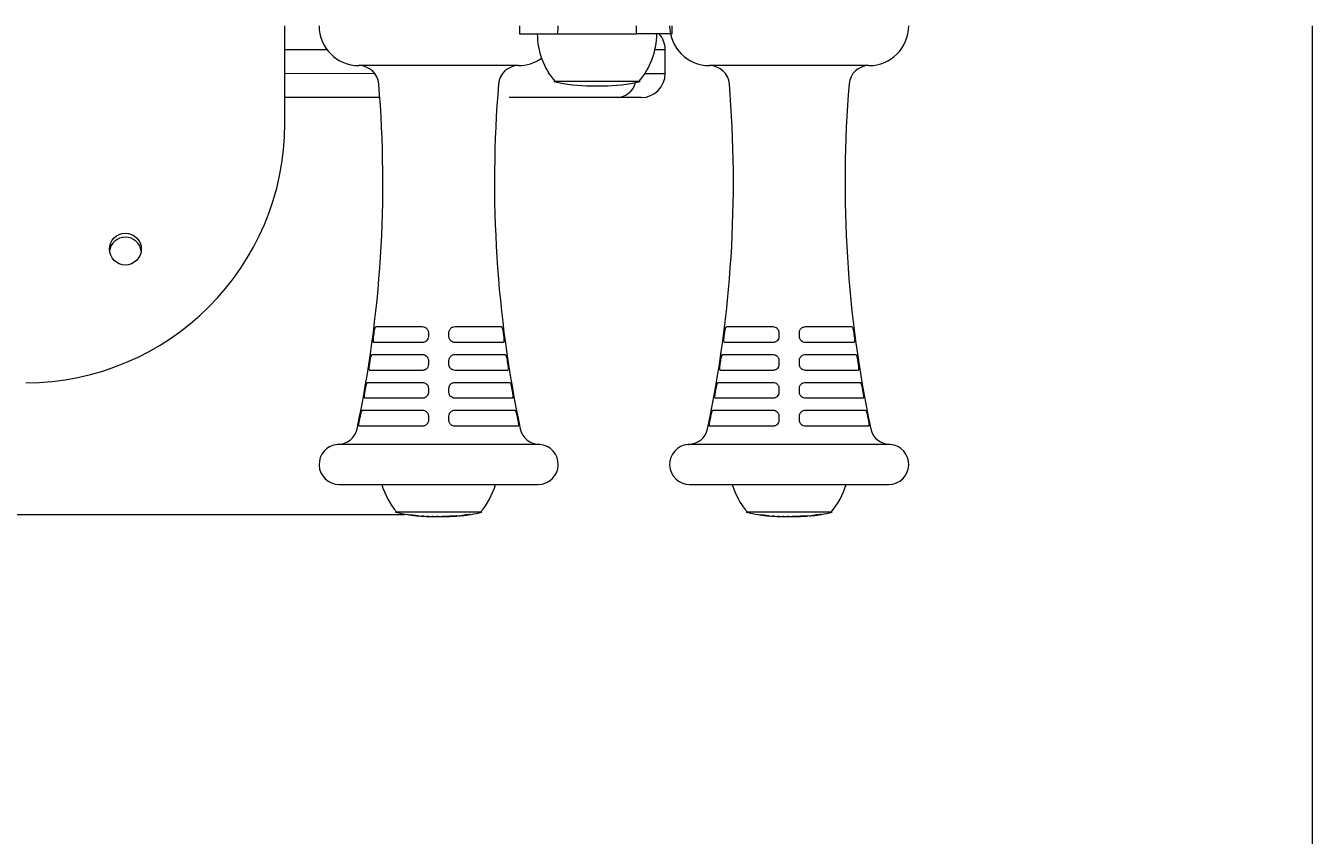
# Model space of a CAD drawing. Header units: millimetres. Extents: x -2590 to 2052, y -2297 to 1711.
# Drawn here: x 229 to 551.8, y -152.6 to 50.4 of the extents above; entities that cross this region are included whole.
import ezdxf

# ---------------------------------------------------------------- set-up
doc = ezdxf.new("R2010")
doc.units = ezdxf.units.MM
doc.layers.add('DIKOM_ОБЪЕКТ', color=7, linetype='Continuous')
doc.layers.add('DIKOM_РАЗМЕР_ОБЪЕКТА', color=7, linetype='Continuous')
doc.styles.add('style1', font='arialbd.ttf', dxfattribs={"width": 0.8})
doc.dimstyles.new('1-50', dxfattribs={"dimtxt": 300, "dimasz": 200, "dimexe": 100, "dimexo": 0, "dimgap": 100, "dimtad": 1, "dimtxsty": 'style1', "dimcen": 200, "dimclrd": 7, "dimclre": 7, "dimclrt": 7, "dimadec": 1, "dimazin": 2, "dimtfac": 1, "dimtmove": 0, "dimatfit": 2, "dimfxl": 0, "dimlwd": 25, "dimlwe": 18, "dimarcsym": 0})

# ---------------------------------------------------------------- blocks, each defined once
blk = doc.blocks.new('*D0')
at = {"layer": 'Defpoints', "color": 0, "transparency": 16777216}
for p in [(-267.12, 50.38), (551.77, 50.38), (551.77, -712.25)]:
    blk.add_point(p, dxfattribs=at)
at = {"layer": 'DIKOM_РАЗМЕР_ОБЪЕКТА', "color": 7, "lineweight": 18, "transparency": 16777216}
for p, q in [((-267.12, 50.38), (-267.12, -812.25)), ((551.77, 50.38), (551.77, -812.25))]:
    blk.add_line(p, q, dxfattribs=at)
at = {"layer": 'DIKOM_РАЗМЕР_ОБЪЕКТА', "color": 7, "lineweight": 25, "transparency": 16777216}
blk.add_line((-67.12, -712.25), (351.77, -712.25), dxfattribs=at)
at = {"layer": 'DIKOM_РАЗМЕР_ОБЪЕКТА', "color": 7, "transparency": 16777216}
for points in [[(-67.12, -678.91), (-67.12, -745.58), (-267.12, -712.25)], [(351.77, -678.91), (351.77, -745.58), (551.77, -712.25)]]:
    blk.add_solid(points, dxfattribs=at)
at = {"layer": 'DIKOM_РАЗМЕР_ОБЪЕКТА', "color": 7, "transparency": 16777216, "insert": (142.33, -459.07), "char_height": 300, "attachment_point": 5, "style": 'style1'}
blk.add_mtext('{\\fArial|b0|i0|c204|p34;820}', dxfattribs=at)
blk = doc.blocks.new('*D3')
at = {"layer": 'Defpoints', "color": 0, "transparency": 16777216}
for p in [(322.12, 193.38), (-453.93, -72.24), (324.01, -72.24)]:
    blk.add_point(p, dxfattribs=at)
at = {"layer": 'DIKOM_РАЗМЕР_ОБЪЕКТА', "color": 7, "lineweight": 25, "transparency": 16777216}
for p, q in [((-453.93, 393.38), (-453.93, 593.38)), ((-453.93, 193.38), (-453.93, -72.24)), ((-453.93, -272.24), (-453.93, -472.24))]:
    blk.add_line(p, q, dxfattribs=at)
at = {"layer": 'DIKOM_РАЗМЕР_ОБЪЕКТА', "color": 7, "lineweight": 18, "transparency": 16777216}
for p, q in [((322.12, 193.38), (-553.93, 193.38)), ((324.01, -72.24), (-553.93, -72.24))]:
    blk.add_line(p, q, dxfattribs=at)
at = {"layer": 'DIKOM_РАЗМЕР_ОБЪЕКТА', "color": 7, "transparency": 16777216}
for points in [[(-487.26, 393.38), (-420.6, 393.38), (-453.93, 193.38)], [(-487.26, -272.24), (-420.6, -272.24), (-453.93, -72.24)]]:
    blk.add_solid(points, dxfattribs=at)
at = {"layer": 'DIKOM_РАЗМЕР_ОБЪЕКТА', "color": 7, "transparency": 16777216, "insert": (-707.1, 60.57), "char_height": 300, "attachment_point": 5, "rotation": 90, "style": 'style1'}
blk.add_mtext('{\\fArial|b0|i0|c204|p34;260}', dxfattribs=at)

msp = doc.modelspace()

# ---------------------------------------------------------------- linework, layer by layer
at = {"layer": 'DIKOM_ОБЪЕКТ', "color": 7, "lineweight": 15}
for p, q in [((294.024, 25.883), (294.024, 50.383)), ((352.864, 50.383), (352.864, 48.383)), ((382.259, 48.383), (382.259, 50.383)), ((391.213, 48.383), (391.213, 50.383)), ((352.864, 48.383), (382.259, 48.383)), ((391.213, 48.383), (382.259, 48.383)), ((304.617, 44.383), (294.024, 44.383)), ((389.447, 44.383), (386.88, 44.383)), ((389.447, 38.383), (389.447, 44.383)), ((352.617, 40.383), (312.617, 40.383)), ((440.554, 40.383), (400.554, 40.383)), ((294.024, 38.383), (316.546, 38.476)), ((360.196, 38.383), (360.196, 38.629)), ((360.196, 38.383), (360.353, 38.383)), ((383.149, 36.383), (361.549, 36.383)), ((384.344, 38.383), (389.447, 38.383)), ((317.863, 32.383), (294.024, 32.383)), ((355.255, 32.383), (350.27, 32.383)), ((377.447, 32.383), (355.255, 32.383)), ((370.874, 35.33), (373.823, 35.33)), ((383.447, 32.383), (377.447, 32.383)), ((316.949, -25.056), (328.491, -25.056)), ((336.743, -25.056), (348.285, -25.056)), ((404.886, -25.056), (416.428, -25.056)), ((424.68, -25.056), (436.222, -25.056)), ((315.98, -32.045), (328.498, -32.045)), ((328.495, -29.05), (316.416, -29.05)), ((336.736, -32.045), (349.254, -32.045)), ((348.818, -29.05), (336.739, -29.05)), ((403.917, -32.045), (416.435, -32.045)), ((416.432, -29.05), (404.353, -29.05)), ((424.673, -32.045), (437.191, -32.045)), ((436.755, -29.05), (424.676, -29.05)), ((328.503, -36.038), (315.35, -36.038)), ((349.884, -36.038), (336.731, -36.038)), ((416.44, -36.038), (403.287, -36.038)), ((437.821, -36.038), (424.668, -36.038)), ((314.841, -39.033), (328.506, -39.033)), ((336.728, -39.033), (350.393, -39.033)), ((402.778, -39.033), (416.443, -39.033)), ((424.665, -39.033), (438.33, -39.033)), ((328.51, -43.026), (314.114, -43.026)), ((351.12, -43.026), (336.724, -43.026)), ((416.447, -43.026), (402.051, -43.026)), ((439.057, -43.026), (424.66, -43.026)), ((313.532, -46.021), (328.514, -46.021)), ((336.72, -46.021), (351.702, -46.021)), ((401.469, -46.021), (416.451, -46.021)), ((424.657, -46.021), (439.639, -46.021)), ((328.518, -50.015), (312.706, -50.015)), ((352.528, -50.015), (336.716, -50.015)), ((416.455, -50.015), (400.643, -50.015)), ((440.465, -50.015), (424.653, -50.015)), ((357.971, -54.617), (307.263, -54.617)), ((445.908, -54.617), (395.2, -54.617)), ((307.631, -64.631), (357.604, -64.631)), ((395.567, -64.631), (445.54, -64.631)), ((343.417, -71.617), (321.817, -71.617)), ((324.938, -72.203), (324.883, -72.198)), ((328.839, -72.597), (329.075, -72.613)), ((331.286, -72.669), (331.023, -72.669)), ((331.19, -72.67), (332.1, -72.67)), ((332.115, -72.67), (333.159, -72.67)), ((332.462, -72.668), (332.116, -72.668)), ((333.162, -72.67), (333.544, -72.67)), ((333.544, -72.67), (334.092, -72.67)), ((336.362, -72.602), (336.375, -72.605)), ((337.141, -72.513), (337.127, -72.514)), ((337.266, -72.477), (338.593, -72.423)), ((338.718, -72.412), (338.506, -72.425)), ((338.932, -72.383), (339.246, -72.245)), ((339.529, -72.239), (339.198, -72.349)), ((339.538, -72.238), (339.529, -72.239)), ((431.354, -71.617), (409.754, -71.617)), ((412.875, -72.203), (412.82, -72.198)), ((416.776, -72.597), (417.012, -72.613)), ((419.223, -72.669), (418.96, -72.669)), ((419.127, -72.67), (420.037, -72.67)), ((420.052, -72.67), (421.096, -72.67)), ((420.399, -72.668), (420.053, -72.668)), ((421.099, -72.67), (421.481, -72.67)), ((421.481, -72.67), (422.029, -72.67)), ((424.299, -72.602), (424.312, -72.605)), ((425.078, -72.513), (425.064, -72.514)), ((425.202, -72.477), (426.53, -72.423)), ((426.655, -72.412), (426.443, -72.425)), ((426.869, -72.383), (427.183, -72.245)), ((427.466, -72.239), (427.135, -72.349)), ((427.475, -72.238), (427.466, -72.239))]:
    msp.add_line(p, q, dxfattribs=at)
at = {"layer": 'DIKOM_ОБЪЕКТ', "color": 7, "lineweight": 15, "flags": 128}
for points in [[(338.857, -72.397), (338.862, -72.396), (338.866, -72.396)], [(426.794, -72.397), (426.799, -72.396), (426.803, -72.396)]]:
    msp.add_lwpolyline(points, dxfattribs=at)
at = {"layer": 'DIKOM_ОБЪЕКТ', "color": 7, "lineweight": 15}
msp.add_circle((254.024, -5.617), 4, dxfattribs=at)
for centre, radius, start, end in [((312.617, 50.383), 10, 180, 270), ((352.617, 50.383), 10, 348.46305, 0), ((400.554, 50.383), 10, 180, 270), ((440.554, 50.383), 10, 270, 0), ((376.025, 48.543), 18.677, 180.49093, 220.62116), ((368.672, 48.543), 18.677, 319.37884, 359.50907), ((383.447, 44.383), 6, 0, 41.81031), ((352.617, 50.383), 10, 270, 305.6062), ((312.617, 35.383), 5, 4.72815, 90), ((352.617, 35.383), 5, 90, 175.27185), ((400.554, 35.383), 5, 4.72815, 90), ((440.554, 35.383), 5, 90, 175.27185), ((19.758, 11.161), 298.859, 348.06357, 4.72815), ((645.476, 11.161), 298.859, 175.27185, 191.93643), ((370.874, 77.166), 41.836, 257.12038, 270), ((373.823, 77.166), 41.836, 270, 282.87962), ((377.138, 37.433), 5.059, 273.49351, 345.2325), ((383.447, 38.383), 6, 270, 0), ((107.695, 11.161), 298.859, 348.06357, 4.72815), ((733.413, 11.161), 298.859, 175.27185, 191.93643), ((229.024, 25.883), 65, 270, 0), ((254.024, -6.617), 4, 7.18076, 172.81924), ((307.263, -49.617), 5, 270, 348.06357), ((357.971, -49.617), 5, 191.93643, 270), ((395.2, -49.617), 5, 270, 348.06357), ((445.908, -49.617), 5, 191.93643, 270), ((307.631, -59.617), 5.013, 94.20247, 270), ((357.604, -59.617), 5.013, 270, 85.79753), ((395.567, -59.617), 5.013, 94.20247, 270), ((445.54, -59.617), 5.013, 270, 85.79753), ((336.294, -59.457), 18.677, 196.06738, 220.62116), ((328.94, -59.457), 18.677, 319.37884, 343.93262), ((424.231, -59.457), 18.677, 196.06738, 220.62116), ((416.877, -59.457), 18.677, 319.37884, 343.93262), ((331.142, -30.834), 41.836, 257.12038, 261.47051), ((331.142, -30.834), 41.836, 263.39515, 264.50683), ((331.142, -30.834), 41.836, 265.33853, 266.52908), ((331.142, -30.834), 41.836, 267.16682, 268.31405), ((331.142, -30.834), 41.836, 268.95114, 269.28741), ((334.092, -30.834), 41.836, 270, 272.47474), ((334.092, -30.834), 41.836, 273.0951, 274.21074), ((334.092, -30.834), 41.836, 274.84957, 276.05843), ((334.092, -30.834), 41.836, 277.01283, 278.092), ((334.092, -30.834), 41.836, 279.17415, 282.87962), ((419.079, -30.834), 41.836, 257.12038, 261.47051), ((419.079, -30.834), 41.836, 263.39515, 264.50683), ((419.079, -30.834), 41.836, 265.33853, 266.52908), ((419.079, -30.834), 41.836, 267.16682, 268.31405), ((419.079, -30.834), 41.836, 268.95114, 269.28741), ((422.029, -30.834), 41.836, 270, 272.47474), ((422.029, -30.834), 41.836, 273.0951, 274.21074), ((422.029, -30.834), 41.836, 274.84957, 276.05843), ((422.029, -30.834), 41.836, 277.01283, 278.092), ((422.029, -30.834), 41.836, 279.17415, 282.87962)]:
    msp.add_arc(centre, radius, start, end, dxfattribs=at)
for points, knots in [([(316.432, -26.554), (316.458, -26.35), (316.491, -26.148), (316.546, -25.874), (316.566, -25.786), (316.607, -25.623), (316.628, -25.548), (316.673, -25.412), (316.697, -25.351), (316.744, -25.246), (316.769, -25.201), (316.844, -25.093), (316.896, -25.056), (316.949, -25.056)], [0, 0, 0, 0, 0.25, 0.25, 0.375, 0.375, 0.5, 0.5, 0.625, 0.625, 0.75, 0.75, 1, 1, 1, 1]), ([(328.491, -25.056), (328.69, -25.056), (328.887, -25.094), (329.254, -25.237), (329.426, -25.345), (329.643, -25.549), (329.709, -25.625), (329.825, -25.788), (329.874, -25.875), (329.955, -26.058), (329.987, -26.156), (330.028, -26.352), (330.039, -26.452), (330.039, -26.554)], [0, 0, 0, 0, 0.25, 0.25, 0.5, 0.5, 0.625, 0.625, 0.75, 0.75, 0.875, 0.875, 1, 1, 1, 1]), ([(335.195, -26.554), (335.195, -26.35), (335.239, -26.148), (335.36, -25.874), (335.411, -25.786), (335.527, -25.623), (335.592, -25.548), (335.737, -25.412), (335.817, -25.351), (335.984, -25.246), (336.072, -25.201), (336.349, -25.093), (336.544, -25.056), (336.743, -25.056)], [0, 0, 0, 0, 0.25, 0.25, 0.375, 0.375, 0.5, 0.5, 0.625, 0.625, 0.75, 0.75, 1, 1, 1, 1]), ([(348.285, -25.056), (348.338, -25.056), (348.39, -25.094), (348.491, -25.237), (348.539, -25.345), (348.606, -25.549), (348.628, -25.625), (348.669, -25.788), (348.688, -25.875), (348.725, -26.058), (348.743, -26.156), (348.775, -26.352), (348.789, -26.452), (348.802, -26.554)], [0, 0, 0, 0, 0.25, 0.25, 0.5, 0.5, 0.625, 0.625, 0.75, 0.75, 0.875, 0.875, 1, 1, 1, 1]), ([(404.369, -26.554), (404.395, -26.35), (404.428, -26.148), (404.483, -25.874), (404.503, -25.786), (404.544, -25.623), (404.565, -25.548), (404.61, -25.412), (404.633, -25.351), (404.681, -25.246), (404.706, -25.201), (404.781, -25.093), (404.833, -25.056), (404.886, -25.056)], [0, 0, 0, 0, 0.25, 0.25, 0.375, 0.375, 0.5, 0.5, 0.625, 0.625, 0.75, 0.75, 1, 1, 1, 1]), ([(416.428, -25.056), (416.627, -25.056), (416.824, -25.094), (417.191, -25.237), (417.363, -25.345), (417.58, -25.549), (417.646, -25.625), (417.762, -25.788), (417.811, -25.875), (417.892, -26.058), (417.924, -26.156), (417.965, -26.352), (417.976, -26.452), (417.976, -26.554)], [0, 0, 0, 0, 0.25, 0.25, 0.5, 0.5, 0.625, 0.625, 0.75, 0.75, 0.875, 0.875, 1, 1, 1, 1]), ([(423.132, -26.554), (423.132, -26.35), (423.176, -26.148), (423.297, -25.874), (423.348, -25.786), (423.464, -25.623), (423.529, -25.548), (423.674, -25.412), (423.754, -25.351), (423.921, -25.246), (424.009, -25.201), (424.286, -25.093), (424.481, -25.056), (424.68, -25.056)], [0, 0, 0, 0, 0.25, 0.25, 0.375, 0.375, 0.5, 0.5, 0.625, 0.625, 0.75, 0.75, 1, 1, 1, 1]), ([(436.222, -25.056), (436.275, -25.056), (436.327, -25.094), (436.427, -25.237), (436.476, -25.345), (436.543, -25.549), (436.565, -25.625), (436.606, -25.788), (436.625, -25.875), (436.662, -26.058), (436.68, -26.156), (436.711, -26.352), (436.726, -26.452), (436.739, -26.554)], [0, 0, 0, 0, 0.25, 0.25, 0.5, 0.5, 0.625, 0.625, 0.75, 0.75, 0.875, 0.875, 1, 1, 1, 1]), ([(316.416, -29.05), (316.366, -29.05), (316.325, -29.013), (316.265, -28.869), (316.245, -28.761), (316.233, -28.555), (316.232, -28.478), (316.234, -28.313), (316.238, -28.227), (316.249, -28.043), (316.257, -27.946), (316.277, -27.751), (316.288, -27.653), (316.301, -27.552)], [0, 0, 0, 0, 0.25, 0.25, 0.5, 0.5, 0.625, 0.625, 0.75, 0.75, 0.875, 0.875, 1, 1, 1, 1]), ([(330.04, -27.552), (330.04, -27.753), (329.997, -27.953), (329.838, -28.319), (329.719, -28.487), (329.501, -28.693), (329.421, -28.755), (329.252, -28.861), (329.164, -28.906), (328.979, -28.978), (328.882, -29.005), (328.69, -29.041), (328.593, -29.05), (328.495, -29.05)], [0, 0, 0, 0, 0.25, 0.25, 0.5, 0.5, 0.625, 0.625, 0.75, 0.75, 0.875, 0.875, 1, 1, 1, 1]), ([(336.739, -29.05), (336.543, -29.05), (336.346, -29.013), (335.978, -28.869), (335.804, -28.761), (335.587, -28.555), (335.52, -28.478), (335.405, -28.313), (335.356, -28.227), (335.276, -28.043), (335.245, -27.946), (335.205, -27.751), (335.194, -27.653), (335.194, -27.552)], [0, 0, 0, 0, 0.25, 0.25, 0.5, 0.5, 0.625, 0.625, 0.75, 0.75, 0.875, 0.875, 1, 1, 1, 1]), ([(348.933, -27.552), (348.959, -27.753), (348.979, -27.953), (349.002, -28.319), (349.005, -28.487), (348.993, -28.693), (348.986, -28.755), (348.966, -28.861), (348.954, -28.906), (348.924, -28.978), (348.906, -29.005), (348.866, -29.041), (348.843, -29.05), (348.818, -29.05)], [0, 0, 0, 0, 0.25, 0.25, 0.5, 0.5, 0.625, 0.625, 0.75, 0.75, 0.875, 0.875, 1, 1, 1, 1]), ([(404.353, -29.05), (404.303, -29.05), (404.262, -29.013), (404.202, -28.869), (404.182, -28.761), (404.17, -28.555), (404.169, -28.478), (404.171, -28.313), (404.174, -28.227), (404.186, -28.043), (404.194, -27.946), (404.213, -27.751), (404.225, -27.653), (404.238, -27.552)], [0, 0, 0, 0, 0.25, 0.25, 0.5, 0.5, 0.625, 0.625, 0.75, 0.75, 0.875, 0.875, 1, 1, 1, 1]), ([(417.977, -27.552), (417.977, -27.753), (417.934, -27.953), (417.775, -28.319), (417.656, -28.487), (417.438, -28.693), (417.358, -28.755), (417.189, -28.861), (417.101, -28.906), (416.916, -28.978), (416.819, -29.005), (416.627, -29.041), (416.53, -29.05), (416.432, -29.05)], [0, 0, 0, 0, 0.25, 0.25, 0.5, 0.5, 0.625, 0.625, 0.75, 0.75, 0.875, 0.875, 1, 1, 1, 1]), ([(424.676, -29.05), (424.48, -29.05), (424.283, -29.013), (423.914, -28.869), (423.741, -28.761), (423.524, -28.555), (423.457, -28.478), (423.342, -28.313), (423.293, -28.227), (423.213, -28.043), (423.182, -27.946), (423.142, -27.751), (423.131, -27.653), (423.131, -27.552)], [0, 0, 0, 0, 0.25, 0.25, 0.5, 0.5, 0.625, 0.625, 0.75, 0.75, 0.875, 0.875, 1, 1, 1, 1]), ([(436.87, -27.552), (436.896, -27.753), (436.916, -27.953), (436.939, -28.319), (436.942, -28.487), (436.93, -28.693), (436.923, -28.755), (436.903, -28.861), (436.891, -28.906), (436.861, -28.978), (436.843, -29.005), (436.803, -29.041), (436.78, -29.05), (436.755, -29.05)], [0, 0, 0, 0, 0.25, 0.25, 0.5, 0.5, 0.625, 0.625, 0.75, 0.75, 0.875, 0.875, 1, 1, 1, 1]), ([(315.447, -33.542), (315.478, -33.339), (315.515, -33.138), (315.575, -32.864), (315.596, -32.776), (315.64, -32.614), (315.662, -32.539), (315.709, -32.403), (315.733, -32.341), (315.781, -32.235), (315.805, -32.191), (315.88, -32.082), (315.93, -32.045), (315.98, -32.045)], [0, 0, 0, 0, 0.25, 0.25, 0.375, 0.375, 0.5, 0.5, 0.625, 0.625, 0.75, 0.75, 1, 1, 1, 1]), ([(328.498, -32.045), (328.698, -32.045), (328.896, -32.083), (329.263, -32.227), (329.434, -32.335), (329.65, -32.54), (329.716, -32.616), (329.831, -32.779), (329.88, -32.865), (329.961, -33.048), (329.992, -33.145), (330.033, -33.341), (330.044, -33.44), (330.044, -33.542)], [0, 0, 0, 0, 0.25, 0.25, 0.5, 0.5, 0.625, 0.625, 0.75, 0.75, 0.875, 0.875, 1, 1, 1, 1]), ([(335.19, -33.542), (335.19, -33.339), (335.234, -33.138), (335.354, -32.864), (335.404, -32.776), (335.519, -32.614), (335.584, -32.539), (335.729, -32.403), (335.808, -32.341), (335.975, -32.235), (336.063, -32.191), (336.341, -32.082), (336.536, -32.045), (336.736, -32.045)], [0, 0, 0, 0, 0.25, 0.25, 0.375, 0.375, 0.5, 0.5, 0.625, 0.625, 0.75, 0.75, 1, 1, 1, 1]), ([(349.254, -32.045), (349.304, -32.045), (349.355, -32.083), (349.453, -32.227), (349.502, -32.335), (349.572, -32.54), (349.595, -32.616), (349.638, -32.779), (349.659, -32.865), (349.7, -33.048), (349.719, -33.145), (349.755, -33.341), (349.772, -33.44), (349.787, -33.542)], [0, 0, 0, 0, 0.25, 0.25, 0.5, 0.5, 0.625, 0.625, 0.75, 0.75, 0.875, 0.875, 1, 1, 1, 1]), ([(403.383, -33.542), (403.415, -33.339), (403.452, -33.138), (403.512, -32.864), (403.533, -32.776), (403.577, -32.614), (403.599, -32.539), (403.646, -32.403), (403.67, -32.341), (403.718, -32.235), (403.742, -32.191), (403.817, -32.082), (403.867, -32.045), (403.917, -32.045)], [0, 0, 0, 0, 0.25, 0.25, 0.375, 0.375, 0.5, 0.5, 0.625, 0.625, 0.75, 0.75, 1, 1, 1, 1]), ([(416.435, -32.045), (416.635, -32.045), (416.833, -32.083), (417.2, -32.227), (417.371, -32.335), (417.587, -32.54), (417.653, -32.616), (417.768, -32.779), (417.817, -32.865), (417.898, -33.048), (417.929, -33.145), (417.97, -33.341), (417.981, -33.44), (417.981, -33.542)], [0, 0, 0, 0, 0.25, 0.25, 0.5, 0.5, 0.625, 0.625, 0.75, 0.75, 0.875, 0.875, 1, 1, 1, 1]), ([(423.127, -33.542), (423.127, -33.339), (423.171, -33.138), (423.291, -32.864), (423.341, -32.776), (423.456, -32.614), (423.521, -32.539), (423.666, -32.403), (423.745, -32.341), (423.912, -32.235), (424, -32.191), (424.278, -32.082), (424.473, -32.045), (424.673, -32.045)], [0, 0, 0, 0, 0.25, 0.25, 0.375, 0.375, 0.5, 0.5, 0.625, 0.625, 0.75, 0.75, 1, 1, 1, 1]), ([(437.191, -32.045), (437.241, -32.045), (437.292, -32.083), (437.39, -32.227), (437.439, -32.335), (437.509, -32.54), (437.532, -32.616), (437.575, -32.779), (437.596, -32.865), (437.637, -33.048), (437.656, -33.145), (437.692, -33.341), (437.709, -33.44), (437.724, -33.542)], [0, 0, 0, 0, 0.25, 0.25, 0.5, 0.5, 0.625, 0.625, 0.75, 0.75, 0.875, 0.875, 1, 1, 1, 1]), ([(315.35, -36.038), (315.303, -36.038), (315.266, -36.001), (315.214, -35.856), (315.2, -35.747), (315.195, -35.54), (315.197, -35.463), (315.204, -35.299), (315.21, -35.212), (315.227, -35.029), (315.238, -34.933), (315.262, -34.739), (315.276, -34.64), (315.292, -34.541)], [0, 0, 0, 0, 0.25, 0.25, 0.5, 0.5, 0.625, 0.625, 0.75, 0.75, 0.875, 0.875, 1, 1, 1, 1]), ([(330.044, -34.541), (330.045, -34.74), (330.003, -34.94), (329.845, -35.304), (329.727, -35.472), (329.51, -35.679), (329.43, -35.741), (329.261, -35.848), (329.173, -35.893), (328.987, -35.965), (328.891, -35.993), (328.698, -36.029), (328.601, -36.038), (328.503, -36.038)], [0, 0, 0, 0, 0.25, 0.25, 0.5, 0.5, 0.625, 0.625, 0.75, 0.75, 0.875, 0.875, 1, 1, 1, 1]), ([(336.731, -36.038), (336.535, -36.038), (336.337, -36.001), (335.969, -35.856), (335.795, -35.747), (335.579, -35.54), (335.512, -35.463), (335.398, -35.299), (335.349, -35.212), (335.27, -35.029), (335.24, -34.933), (335.2, -34.739), (335.19, -34.64), (335.19, -34.541)], [0, 0, 0, 0, 0.25, 0.25, 0.5, 0.5, 0.625, 0.625, 0.75, 0.75, 0.875, 0.875, 1, 1, 1, 1]), ([(349.942, -34.541), (349.973, -34.74), (349.999, -34.94), (350.032, -35.304), (350.04, -35.472), (350.036, -35.679), (350.031, -35.741), (350.017, -35.848), (350.007, -35.893), (349.981, -35.965), (349.965, -35.993), (349.928, -36.029), (349.908, -36.038), (349.884, -36.038)], [0, 0, 0, 0, 0.25, 0.25, 0.5, 0.5, 0.625, 0.625, 0.75, 0.75, 0.875, 0.875, 1, 1, 1, 1]), ([(403.287, -36.038), (403.24, -36.038), (403.203, -36.001), (403.151, -35.856), (403.137, -35.747), (403.132, -35.54), (403.134, -35.463), (403.141, -35.299), (403.147, -35.212), (403.164, -35.029), (403.175, -34.933), (403.199, -34.739), (403.213, -34.64), (403.229, -34.541)], [0, 0, 0, 0, 0.25, 0.25, 0.5, 0.5, 0.625, 0.625, 0.75, 0.75, 0.875, 0.875, 1, 1, 1, 1]), ([(417.981, -34.541), (417.982, -34.74), (417.94, -34.94), (417.782, -35.304), (417.664, -35.472), (417.447, -35.679), (417.366, -35.741), (417.198, -35.848), (417.109, -35.893), (416.924, -35.965), (416.828, -35.993), (416.635, -36.029), (416.538, -36.038), (416.44, -36.038)], [0, 0, 0, 0, 0.25, 0.25, 0.5, 0.5, 0.625, 0.625, 0.75, 0.75, 0.875, 0.875, 1, 1, 1, 1]), ([(424.668, -36.038), (424.472, -36.038), (424.274, -36.001), (423.906, -35.856), (423.732, -35.747), (423.516, -35.54), (423.449, -35.463), (423.335, -35.299), (423.286, -35.212), (423.207, -35.029), (423.177, -34.933), (423.137, -34.739), (423.126, -34.64), (423.127, -34.541)], [0, 0, 0, 0, 0.25, 0.25, 0.5, 0.5, 0.625, 0.625, 0.75, 0.75, 0.875, 0.875, 1, 1, 1, 1]), ([(437.879, -34.541), (437.91, -34.74), (437.936, -34.94), (437.969, -35.304), (437.977, -35.472), (437.972, -35.679), (437.968, -35.741), (437.954, -35.848), (437.944, -35.893), (437.918, -35.965), (437.902, -35.993), (437.865, -36.029), (437.845, -36.038), (437.821, -36.038)], [0, 0, 0, 0, 0.25, 0.25, 0.5, 0.5, 0.625, 0.625, 0.75, 0.75, 0.875, 0.875, 1, 1, 1, 1]), ([(314.114, -43.026), (314.07, -43.026), (314.037, -42.989), (313.994, -42.843), (313.985, -42.733), (313.988, -42.526), (313.992, -42.449), (314.005, -42.285), (314.014, -42.198), (314.036, -42.015), (314.049, -41.919), (314.079, -41.726), (314.095, -41.628), (314.113, -41.529)], [0, 0, 0, 0, 0.25, 0.25, 0.5, 0.5, 0.625, 0.625, 0.75, 0.75, 0.875, 0.875, 1, 1, 1, 1]), ([(314.292, -40.531), (314.328, -40.328), (314.369, -40.128), (314.435, -39.855), (314.457, -39.767), (314.504, -39.604), (314.527, -39.53), (314.575, -39.393), (314.6, -39.331), (314.648, -39.225), (314.673, -39.18), (314.746, -39.071), (314.795, -39.033), (314.841, -39.033)], [0, 0, 0, 0, 0.25, 0.25, 0.375, 0.375, 0.5, 0.5, 0.625, 0.625, 0.75, 0.75, 1, 1, 1, 1]), ([(328.506, -39.033), (328.707, -39.033), (328.905, -39.071), (329.272, -39.217), (329.443, -39.326), (329.658, -39.53), (329.724, -39.607), (329.838, -39.769), (329.886, -39.855), (329.966, -40.038), (329.997, -40.135), (330.038, -40.33), (330.049, -40.429), (330.049, -40.531)], [0, 0, 0, 0, 0.25, 0.25, 0.5, 0.5, 0.625, 0.625, 0.75, 0.75, 0.875, 0.875, 1, 1, 1, 1]), ([(330.049, -41.529), (330.049, -41.628), (330.039, -41.727), (329.999, -41.921), (329.969, -42.017), (329.852, -42.29), (329.735, -42.458), (329.519, -42.665), (329.439, -42.728), (329.27, -42.835), (329.182, -42.88), (328.996, -42.953), (328.9, -42.981), (328.707, -43.017), (328.609, -43.026), (328.51, -43.026)], [0, 0, 0, 0, 0.125, 0.125, 0.25, 0.25, 0.5, 0.5, 0.625, 0.625, 0.75, 0.75, 0.875, 0.875, 1, 1, 1, 1]), ([(335.185, -40.531), (335.186, -40.328), (335.229, -40.128), (335.348, -39.855), (335.398, -39.767), (335.512, -39.604), (335.577, -39.53), (335.72, -39.393), (335.8, -39.331), (335.966, -39.225), (336.054, -39.18), (336.331, -39.071), (336.527, -39.033), (336.728, -39.033)], [0, 0, 0, 0, 0.25, 0.25, 0.375, 0.375, 0.5, 0.5, 0.625, 0.625, 0.75, 0.75, 1, 1, 1, 1]), ([(336.724, -43.026), (336.526, -43.026), (336.328, -42.989), (335.959, -42.843), (335.786, -42.733), (335.571, -42.526), (335.505, -42.449), (335.391, -42.285), (335.343, -42.198), (335.264, -42.015), (335.234, -41.919), (335.195, -41.726), (335.185, -41.628), (335.185, -41.529)], [0, 0, 0, 0, 0.25, 0.25, 0.5, 0.5, 0.625, 0.625, 0.75, 0.75, 0.875, 0.875, 1, 1, 1, 1]), ([(350.393, -39.033), (350.439, -39.033), (350.488, -39.071), (350.586, -39.217), (350.635, -39.326), (350.707, -39.53), (350.731, -39.607), (350.777, -39.769), (350.8, -39.855), (350.844, -40.038), (350.865, -40.135), (350.905, -40.33), (350.924, -40.429), (350.942, -40.531)], [0, 0, 0, 0, 0.25, 0.25, 0.5, 0.5, 0.625, 0.625, 0.75, 0.75, 0.875, 0.875, 1, 1, 1, 1]), ([(351.121, -41.529), (351.139, -41.628), (351.155, -41.727), (351.185, -41.921), (351.198, -42.017), (351.231, -42.29), (351.245, -42.458), (351.248, -42.665), (351.247, -42.728), (351.237, -42.835), (351.229, -42.88), (351.208, -42.953), (351.194, -42.981), (351.161, -43.017), (351.142, -43.026), (351.12, -43.026)], [0, 0, 0, 0, 0.125, 0.125, 0.25, 0.25, 0.5, 0.5, 0.625, 0.625, 0.75, 0.75, 0.875, 0.875, 1, 1, 1, 1]), ([(402.051, -43.026), (402.007, -43.026), (401.973, -42.989), (401.931, -42.843), (401.922, -42.733), (401.925, -42.526), (401.929, -42.449), (401.942, -42.285), (401.951, -42.198), (401.973, -42.015), (401.986, -41.919), (402.016, -41.726), (402.032, -41.628), (402.05, -41.529)], [0, 0, 0, 0, 0.25, 0.25, 0.5, 0.5, 0.625, 0.625, 0.75, 0.75, 0.875, 0.875, 1, 1, 1, 1]), ([(402.229, -40.531), (402.265, -40.328), (402.306, -40.128), (402.371, -39.855), (402.394, -39.767), (402.441, -39.604), (402.464, -39.53), (402.512, -39.393), (402.537, -39.331), (402.585, -39.225), (402.61, -39.18), (402.683, -39.071), (402.732, -39.033), (402.778, -39.033)], [0, 0, 0, 0, 0.25, 0.25, 0.375, 0.375, 0.5, 0.5, 0.625, 0.625, 0.75, 0.75, 1, 1, 1, 1]), ([(416.443, -39.033), (416.643, -39.033), (416.842, -39.071), (417.209, -39.217), (417.38, -39.326), (417.595, -39.53), (417.661, -39.607), (417.775, -39.769), (417.823, -39.855), (417.903, -40.038), (417.934, -40.135), (417.975, -40.33), (417.986, -40.429), (417.986, -40.531)], [0, 0, 0, 0, 0.25, 0.25, 0.5, 0.5, 0.625, 0.625, 0.75, 0.75, 0.875, 0.875, 1, 1, 1, 1]), ([(417.986, -41.529), (417.986, -41.628), (417.976, -41.727), (417.936, -41.921), (417.906, -42.017), (417.789, -42.29), (417.671, -42.458), (417.456, -42.665), (417.376, -42.728), (417.207, -42.835), (417.119, -42.88), (416.933, -42.953), (416.837, -42.981), (416.644, -43.017), (416.546, -43.026), (416.447, -43.026)], [0, 0, 0, 0, 0.125, 0.125, 0.25, 0.25, 0.5, 0.5, 0.625, 0.625, 0.75, 0.75, 0.875, 0.875, 1, 1, 1, 1]), ([(423.122, -40.531), (423.122, -40.328), (423.166, -40.128), (423.285, -39.855), (423.334, -39.767), (423.449, -39.604), (423.514, -39.53), (423.657, -39.393), (423.736, -39.331), (423.903, -39.225), (423.991, -39.18), (424.268, -39.071), (424.464, -39.033), (424.665, -39.033)], [0, 0, 0, 0, 0.25, 0.25, 0.375, 0.375, 0.5, 0.5, 0.625, 0.625, 0.75, 0.75, 1, 1, 1, 1]), ([(424.66, -43.026), (424.463, -43.026), (424.265, -42.989), (423.896, -42.843), (423.723, -42.733), (423.508, -42.526), (423.442, -42.449), (423.328, -42.285), (423.28, -42.198), (423.201, -42.015), (423.171, -41.919), (423.132, -41.726), (423.122, -41.628), (423.122, -41.529)], [0, 0, 0, 0, 0.25, 0.25, 0.5, 0.5, 0.625, 0.625, 0.75, 0.75, 0.875, 0.875, 1, 1, 1, 1]), ([(438.33, -39.033), (438.376, -39.033), (438.425, -39.071), (438.523, -39.217), (438.572, -39.326), (438.644, -39.53), (438.668, -39.607), (438.714, -39.769), (438.737, -39.855), (438.781, -40.038), (438.802, -40.135), (438.842, -40.33), (438.861, -40.429), (438.879, -40.531)], [0, 0, 0, 0, 0.25, 0.25, 0.5, 0.5, 0.625, 0.625, 0.75, 0.75, 0.875, 0.875, 1, 1, 1, 1]), ([(439.058, -41.529), (439.076, -41.628), (439.092, -41.727), (439.122, -41.921), (439.135, -42.017), (439.168, -42.29), (439.182, -42.458), (439.185, -42.665), (439.183, -42.728), (439.174, -42.835), (439.166, -42.88), (439.145, -42.953), (439.131, -42.981), (439.098, -43.017), (439.079, -43.026), (439.057, -43.026)], [0, 0, 0, 0, 0.125, 0.125, 0.25, 0.25, 0.5, 0.5, 0.625, 0.625, 0.75, 0.75, 0.875, 0.875, 1, 1, 1, 1]), ([(312.966, -47.519), (313.007, -47.317), (313.052, -47.118), (313.123, -46.846), (313.148, -46.758), (313.197, -46.595), (313.221, -46.52), (313.27, -46.384), (313.296, -46.321), (313.345, -46.215), (313.369, -46.17), (313.442, -46.059), (313.488, -46.021), (313.532, -46.021)], [0, 0, 0, 0, 0.25, 0.25, 0.375, 0.375, 0.5, 0.5, 0.625, 0.625, 0.75, 0.75, 1, 1, 1, 1]), ([(328.514, -46.021), (328.715, -46.021), (328.915, -46.06), (329.281, -46.207), (329.452, -46.316), (329.666, -46.521), (329.732, -46.598), (329.845, -46.76), (329.893, -46.846), (329.972, -47.029), (330.003, -47.125), (330.043, -47.319), (330.054, -47.418), (330.054, -47.519)], [0, 0, 0, 0, 0.25, 0.25, 0.5, 0.5, 0.625, 0.625, 0.75, 0.75, 0.875, 0.875, 1, 1, 1, 1]), ([(335.18, -47.519), (335.181, -47.317), (335.223, -47.118), (335.341, -46.846), (335.391, -46.758), (335.504, -46.595), (335.569, -46.52), (335.711, -46.384), (335.791, -46.321), (335.957, -46.215), (336.045, -46.17), (336.322, -46.059), (336.519, -46.021), (336.72, -46.021)], [0, 0, 0, 0, 0.25, 0.25, 0.375, 0.375, 0.5, 0.5, 0.625, 0.625, 0.75, 0.75, 1, 1, 1, 1]), ([(351.702, -46.021), (351.746, -46.021), (351.793, -46.06), (351.889, -46.207), (351.939, -46.316), (352.013, -46.521), (352.038, -46.598), (352.087, -46.76), (352.111, -46.846), (352.158, -47.029), (352.182, -47.125), (352.226, -47.319), (352.247, -47.418), (352.268, -47.519)], [0, 0, 0, 0, 0.25, 0.25, 0.5, 0.5, 0.625, 0.625, 0.75, 0.75, 0.875, 0.875, 1, 1, 1, 1]), ([(400.903, -47.519), (400.944, -47.317), (400.989, -47.118), (401.06, -46.846), (401.084, -46.758), (401.133, -46.595), (401.158, -46.52), (401.207, -46.384), (401.233, -46.321), (401.282, -46.215), (401.306, -46.17), (401.379, -46.059), (401.425, -46.021), (401.469, -46.021)], [0, 0, 0, 0, 0.25, 0.25, 0.375, 0.375, 0.5, 0.5, 0.625, 0.625, 0.75, 0.75, 1, 1, 1, 1]), ([(416.451, -46.021), (416.652, -46.021), (416.851, -46.06), (417.218, -46.207), (417.389, -46.316), (417.603, -46.521), (417.668, -46.598), (417.782, -46.76), (417.83, -46.846), (417.909, -47.029), (417.94, -47.125), (417.98, -47.319), (417.99, -47.418), (417.991, -47.519)], [0, 0, 0, 0, 0.25, 0.25, 0.5, 0.5, 0.625, 0.625, 0.75, 0.75, 0.875, 0.875, 1, 1, 1, 1]), ([(423.117, -47.519), (423.118, -47.317), (423.16, -47.118), (423.278, -46.846), (423.328, -46.758), (423.441, -46.595), (423.506, -46.52), (423.648, -46.384), (423.728, -46.321), (423.894, -46.215), (423.982, -46.17), (424.259, -46.059), (424.456, -46.021), (424.657, -46.021)], [0, 0, 0, 0, 0.25, 0.25, 0.375, 0.375, 0.5, 0.5, 0.625, 0.625, 0.75, 0.75, 1, 1, 1, 1]), ([(439.639, -46.021), (439.683, -46.021), (439.73, -46.06), (439.826, -46.207), (439.876, -46.316), (439.95, -46.521), (439.975, -46.598), (440.024, -46.76), (440.048, -46.846), (440.095, -47.029), (440.119, -47.125), (440.163, -47.319), (440.184, -47.418), (440.205, -47.519)], [0, 0, 0, 0, 0.25, 0.25, 0.5, 0.5, 0.625, 0.625, 0.75, 0.75, 0.875, 0.875, 1, 1, 1, 1]), ([(312.706, -50.015), (312.666, -50.015), (312.636, -49.977), (312.602, -49.83), (312.598, -49.719), (312.609, -49.512), (312.616, -49.434), (312.634, -49.27), (312.646, -49.184), (312.673, -49.001), (312.689, -48.906), (312.724, -48.714), (312.742, -48.616), (312.763, -48.517)], [0, 0, 0, 0, 0.25, 0.25, 0.5, 0.5, 0.625, 0.625, 0.75, 0.75, 0.875, 0.875, 1, 1, 1, 1]), ([(330.054, -48.517), (330.054, -48.616), (330.044, -48.714), (330.005, -48.907), (329.975, -49.003), (329.859, -49.275), (329.742, -49.443), (329.527, -49.651), (329.448, -49.714), (329.279, -49.822), (329.191, -49.867), (329.006, -49.941), (328.909, -49.969), (328.715, -50.005), (328.617, -50.015), (328.518, -50.015)], [0, 0, 0, 0, 0.125, 0.125, 0.25, 0.25, 0.5, 0.5, 0.625, 0.625, 0.75, 0.75, 0.875, 0.875, 1, 1, 1, 1]), ([(336.716, -50.015), (336.518, -50.015), (336.319, -49.977), (335.95, -49.83), (335.777, -49.719), (335.563, -49.512), (335.497, -49.434), (335.384, -49.27), (335.336, -49.184), (335.258, -49.001), (335.229, -48.906), (335.19, -48.714), (335.18, -48.616), (335.18, -48.517)], [0, 0, 0, 0, 0.25, 0.25, 0.5, 0.5, 0.625, 0.625, 0.75, 0.75, 0.875, 0.875, 1, 1, 1, 1]), ([(352.471, -48.517), (352.492, -48.616), (352.511, -48.714), (352.545, -48.907), (352.561, -49.003), (352.602, -49.275), (352.621, -49.443), (352.632, -49.651), (352.633, -49.714), (352.629, -49.822), (352.623, -49.867), (352.606, -49.941), (352.595, -49.969), (352.565, -50.005), (352.548, -50.015), (352.528, -50.015)], [0, 0, 0, 0, 0.125, 0.125, 0.25, 0.25, 0.5, 0.5, 0.625, 0.625, 0.75, 0.75, 0.875, 0.875, 1, 1, 1, 1]), ([(400.643, -50.015), (400.603, -50.015), (400.573, -49.977), (400.539, -49.83), (400.535, -49.719), (400.546, -49.512), (400.553, -49.434), (400.571, -49.27), (400.583, -49.184), (400.61, -49.001), (400.626, -48.906), (400.66, -48.714), (400.679, -48.616), (400.7, -48.517)], [0, 0, 0, 0, 0.25, 0.25, 0.5, 0.5, 0.625, 0.625, 0.75, 0.75, 0.875, 0.875, 1, 1, 1, 1]), ([(417.991, -48.517), (417.991, -48.616), (417.981, -48.714), (417.942, -48.907), (417.912, -49.003), (417.796, -49.275), (417.679, -49.443), (417.464, -49.651), (417.385, -49.714), (417.216, -49.822), (417.128, -49.867), (416.943, -49.941), (416.846, -49.969), (416.652, -50.005), (416.554, -50.015), (416.455, -50.015)], [0, 0, 0, 0, 0.125, 0.125, 0.25, 0.25, 0.5, 0.5, 0.625, 0.625, 0.75, 0.75, 0.875, 0.875, 1, 1, 1, 1]), ([(424.653, -50.015), (424.455, -50.015), (424.256, -49.977), (423.887, -49.83), (423.714, -49.719), (423.499, -49.512), (423.434, -49.434), (423.321, -49.27), (423.273, -49.184), (423.195, -49.001), (423.166, -48.906), (423.126, -48.714), (423.117, -48.616), (423.117, -48.517)], [0, 0, 0, 0, 0.25, 0.25, 0.5, 0.5, 0.625, 0.625, 0.75, 0.75, 0.875, 0.875, 1, 1, 1, 1]), ([(440.408, -48.517), (440.429, -48.616), (440.447, -48.714), (440.482, -48.907), (440.498, -49.003), (440.539, -49.275), (440.558, -49.443), (440.569, -49.651), (440.57, -49.714), (440.566, -49.822), (440.56, -49.867), (440.543, -49.941), (440.532, -49.969), (440.502, -50.005), (440.485, -50.015), (440.465, -50.015)], [0, 0, 0, 0, 0.125, 0.125, 0.25, 0.25, 0.5, 0.5, 0.625, 0.625, 0.75, 0.75, 0.875, 0.875, 1, 1, 1, 1]), ([(324.883, -72.198), (325.086, -72.228), (325.481, -72.286), (325.877, -72.335), (326.071, -72.359)], [0, 0, 0, 0, 0.5122659, 1, 1, 1, 1]), ([(326.149, -72.37), (326.029, -72.356), (325.784, -72.326), (325.539, -72.292), (325.413, -72.275)], [0, 0, 0, 0, 0.4884051, 1, 1, 1, 1]), ([(326.071, -72.359), (326.268, -72.382), (326.595, -72.42), (327.063, -72.468), (327.452, -72.506), (327.639, -72.522), (327.742, -72.531)], [0, 0, 0, 0, 0.320507, 0.5307548, 0.7410249, 1, 1, 1, 1]), ([(327.453, -72.505), (327.453, -72.505), (327.415, -72.503), (327.26, -72.489), (327.017, -72.466), (326.704, -72.434), (326.412, -72.401), (326.221, -72.379), (326.149, -72.37)], [0, 0, 0, 0, 0.0012139, 0.233815, 0.4228708, 0.6129704, 0.8553598, 1, 1, 1, 1]), ([(328.808, -72.595), (328.792, -72.596), (328.654, -72.605), (328.517, -72.587), (328.395, -72.571)], [0, 0, 0, 0, 0.1146975, 1, 1, 1, 1]), ([(328.395, -72.571), (328.465, -72.576), (328.613, -72.585), (328.761, -72.593), (328.839, -72.597)], [0, 0, 0, 0, 0.4760716, 1, 1, 1, 1]), ([(329.639, -72.632), (329.711, -72.635), (329.859, -72.64), (330.007, -72.644), (330.084, -72.646)], [0, 0, 0, 0, 0.4837275, 1, 1, 1, 1]), ([(330.117, -72.648), (330.079, -72.65), (329.92, -72.659), (329.761, -72.644), (329.639, -72.632)], [0, 0, 0, 0, 0.2332696, 1, 1, 1, 1]), ([(330.084, -72.646), (330.142, -72.651), (330.239, -72.66), (330.337, -72.661), (330.376, -72.662)], [0, 0, 0, 0, 0.5965998, 1, 1, 1, 1]), ([(330.622, -72.664), (330.978, -72.667), (331.383, -72.671), (331.788, -72.668), (331.836, -72.667)], [0, 0, 0, 0, 0.8809304, 1, 1, 1, 1]), ([(331.836, -72.667), (331.94, -72.668), (332.149, -72.668), (332.357, -72.668), (332.462, -72.668)], [0, 0, 0, 0, 0.4998274, 1, 1, 1, 1]), ([(333.155, -72.669), (333.233, -72.669), (333.389, -72.668), (333.827, -72.658), (334.171, -72.65), (334.345, -72.645)], [0, 0, 0, 0, 0.3317203, 0.6612063, 1, 1, 1, 1]), ([(334.435, -72.653), (334.288, -72.656), (334.018, -72.663), (333.704, -72.668), (333.523, -72.67), (333.461, -72.669), (333.478, -72.668), (333.481, -72.668)], [0, 0, 0, 0, 0.2743091, 0.5058181, 0.7373595, 0.9561335, 1, 1, 1, 1]), ([(334.345, -72.645), (334.552, -72.64), (334.933, -72.629), (335.471, -72.615), (335.901, -72.606), (336.216, -72.601), (336.314, -72.602), (336.362, -72.602)], [0, 0, 0, 0, 0.2252873, 0.412934, 0.6000845, 0.8000746, 1, 1, 1, 1]), ([(335.918, -72.625), (335.861, -72.625), (335.767, -72.625), (335.449, -72.629), (335.095, -72.637), (334.738, -72.646), (334.52, -72.651), (334.435, -72.653)], [0, 0, 0, 0, 0.3018484, 0.4914057, 0.681088, 0.8764323, 1, 1, 1, 1]), ([(335.953, -72.627), (335.956, -72.627), (335.974, -72.625), (335.942, -72.625), (335.918, -72.625)], [0, 0, 0, 0, 0.2185126, 1, 1, 1, 1]), ([(336.383, -72.607), (336.334, -72.609), (336.254, -72.614), (336.044, -72.621), (335.964, -72.624)], [0, 0, 0, 0, 0.6185909, 1, 1, 1, 1]), ([(336.573, -72.535), (336.692, -72.526), (336.923, -72.508), (337.153, -72.487), (337.266, -72.477)], [0, 0, 0, 0, 0.5130717, 1, 1, 1, 1]), ([(337.163, -72.551), (337.088, -72.557), (336.892, -72.574), (336.695, -72.55), (336.573, -72.535)], [0, 0, 0, 0, 0.379297, 1, 1, 1, 1]), ([(338.593, -72.423), (338.639, -72.419), (338.707, -72.412), (338.797, -72.403), (338.837, -72.399), (338.857, -72.397)], [0, 0, 0, 0, 0.4997444, 0.7497682, 1, 1, 1, 1]), ([(338.866, -72.396), (338.877, -72.394), (338.892, -72.392), (338.915, -72.387), (338.927, -72.384), (338.932, -72.383)], [0, 0, 0, 0, 0.4999551, 0.7499735, 1, 1, 1, 1]), ([(339.167, -72.36), (339.092, -72.369), (338.996, -72.381), (338.901, -72.391), (338.881, -72.393)], [0, 0, 0, 0, 0.7869109, 1, 1, 1, 1]), ([(339.246, -72.245), (339.339, -72.232), (339.545, -72.202), (339.751, -72.17), (339.862, -72.153)], [0, 0, 0, 0, 0.4560331, 1, 1, 1, 1]), ([(340.15, -72.229), (340.048, -72.241), (339.844, -72.264), (339.64, -72.247), (339.538, -72.238)], [0, 0, 0, 0, 0.5001774, 1, 1, 1, 1]), ([(339.862, -72.153), (339.984, -72.169), (340.228, -72.202), (340.473, -72.175), (340.595, -72.161)], [0, 0, 0, 0, 0.5001556, 1, 1, 1, 1]), ([(340.595, -72.161), (340.511, -72.174), (340.363, -72.197), (340.215, -72.219), (340.15, -72.229)], [0, 0, 0, 0, 0.5631249, 1, 1, 1, 1]), ([(412.82, -72.198), (413.023, -72.228), (413.418, -72.286), (413.814, -72.335), (414.008, -72.359)], [0, 0, 0, 0, 0.5122659, 1, 1, 1, 1]), ([(414.086, -72.37), (413.966, -72.356), (413.721, -72.326), (413.476, -72.292), (413.35, -72.275)], [0, 0, 0, 0, 0.4884051, 1, 1, 1, 1]), ([(414.008, -72.359), (414.205, -72.382), (414.532, -72.42), (415, -72.468), (415.389, -72.506), (415.576, -72.522), (415.679, -72.531)], [0, 0, 0, 0, 0.320507, 0.5307548, 0.7410249, 1, 1, 1, 1]), ([(415.39, -72.505), (415.39, -72.505), (415.351, -72.503), (415.197, -72.489), (414.954, -72.466), (414.641, -72.434), (414.349, -72.401), (414.158, -72.379), (414.086, -72.37)], [0, 0, 0, 0, 0.0012139, 0.233815, 0.4228708, 0.6129704, 0.8553598, 1, 1, 1, 1]), ([(416.745, -72.595), (416.729, -72.596), (416.591, -72.605), (416.453, -72.587), (416.331, -72.571)], [0, 0, 0, 0, 0.1146975, 1, 1, 1, 1]), ([(416.331, -72.571), (416.402, -72.576), (416.55, -72.585), (416.698, -72.593), (416.776, -72.597)], [0, 0, 0, 0, 0.4760716, 1, 1, 1, 1]), ([(417.576, -72.632), (417.648, -72.635), (417.796, -72.64), (417.944, -72.644), (418.021, -72.646)], [0, 0, 0, 0, 0.4837275, 1, 1, 1, 1]), ([(418.053, -72.648), (418.016, -72.65), (417.857, -72.659), (417.698, -72.644), (417.576, -72.632)], [0, 0, 0, 0, 0.2332696, 1, 1, 1, 1]), ([(418.021, -72.646), (418.079, -72.651), (418.176, -72.66), (418.274, -72.661), (418.313, -72.662)], [0, 0, 0, 0, 0.5965998, 1, 1, 1, 1]), ([(418.559, -72.664), (418.915, -72.667), (419.32, -72.671), (419.725, -72.668), (419.773, -72.667)], [0, 0, 0, 0, 0.8809304, 1, 1, 1, 1]), ([(419.773, -72.667), (419.877, -72.668), (420.086, -72.668), (420.294, -72.668), (420.399, -72.668)], [0, 0, 0, 0, 0.4998274, 1, 1, 1, 1]), ([(421.092, -72.669), (421.17, -72.669), (421.326, -72.668), (421.764, -72.658), (422.108, -72.65), (422.282, -72.645)], [0, 0, 0, 0, 0.3317203, 0.6612063, 1, 1, 1, 1]), ([(422.372, -72.653), (422.225, -72.656), (421.955, -72.663), (421.641, -72.668), (421.46, -72.67), (421.398, -72.669), (421.415, -72.668), (421.418, -72.668)], [0, 0, 0, 0, 0.2743091, 0.5058181, 0.7373595, 0.9561335, 1, 1, 1, 1]), ([(422.282, -72.645), (422.489, -72.64), (422.87, -72.629), (423.408, -72.615), (423.838, -72.606), (424.153, -72.601), (424.251, -72.602), (424.299, -72.602)], [0, 0, 0, 0, 0.2252873, 0.412934, 0.6000845, 0.8000746, 1, 1, 1, 1]), ([(423.855, -72.625), (423.797, -72.625), (423.704, -72.625), (423.386, -72.629), (423.032, -72.637), (422.675, -72.646), (422.457, -72.651), (422.372, -72.653)], [0, 0, 0, 0, 0.3018484, 0.4914057, 0.681088, 0.8764323, 1, 1, 1, 1]), ([(423.889, -72.627), (423.893, -72.627), (423.911, -72.625), (423.879, -72.625), (423.855, -72.625)], [0, 0, 0, 0, 0.2185126, 1, 1, 1, 1]), ([(424.32, -72.607), (424.271, -72.609), (424.191, -72.614), (423.981, -72.621), (423.901, -72.624)], [0, 0, 0, 0, 0.6185909, 1, 1, 1, 1]), ([(424.51, -72.535), (424.629, -72.526), (424.859, -72.508), (425.09, -72.487), (425.202, -72.477)], [0, 0, 0, 0, 0.5130717, 1, 1, 1, 1]), ([(425.1, -72.551), (425.025, -72.557), (424.829, -72.574), (424.632, -72.55), (424.51, -72.535)], [0, 0, 0, 0, 0.379297, 1, 1, 1, 1]), ([(426.53, -72.423), (426.575, -72.419), (426.644, -72.412), (426.733, -72.403), (426.774, -72.399), (426.794, -72.397)], [0, 0, 0, 0, 0.4997444, 0.7497682, 1, 1, 1, 1]), ([(426.803, -72.396), (426.814, -72.394), (426.829, -72.392), (426.852, -72.387), (426.864, -72.384), (426.869, -72.383)], [0, 0, 0, 0, 0.4999551, 0.7499735, 1, 1, 1, 1]), ([(427.104, -72.36), (427.029, -72.369), (426.933, -72.381), (426.838, -72.391), (426.817, -72.393)], [0, 0, 0, 0, 0.7869109, 1, 1, 1, 1]), ([(427.183, -72.245), (427.276, -72.232), (427.482, -72.202), (427.688, -72.17), (427.799, -72.153)], [0, 0, 0, 0, 0.4560331, 1, 1, 1, 1]), ([(428.087, -72.229), (427.985, -72.241), (427.781, -72.264), (427.577, -72.247), (427.475, -72.238)], [0, 0, 0, 0, 0.5001774, 1, 1, 1, 1]), ([(427.799, -72.153), (427.921, -72.169), (428.165, -72.202), (428.409, -72.175), (428.531, -72.161)], [0, 0, 0, 0, 0.5001556, 1, 1, 1, 1]), ([(428.531, -72.161), (428.448, -72.174), (428.3, -72.197), (428.152, -72.219), (428.087, -72.229)], [0, 0, 0, 0, 0.5631249, 1, 1, 1, 1])]:
    msp.add_open_spline(points, degree=3, knots=knots, dxfattribs=at)
for points in [[(316.301, -27.552), (316.345, -27.22), (316.389, -26.887), (316.432, -26.554)], [(330.039, -26.554), (330.039, -26.887), (330.039, -27.22), (330.04, -27.552)], [(335.194, -27.552), (335.195, -27.22), (335.195, -26.887), (335.195, -26.554)], [(348.802, -26.554), (348.845, -26.887), (348.889, -27.22), (348.933, -27.552)], [(404.238, -27.552), (404.282, -27.22), (404.326, -26.887), (404.369, -26.554)], [(417.976, -26.554), (417.976, -26.887), (417.976, -27.22), (417.977, -27.552)], [(423.131, -27.552), (423.132, -27.22), (423.132, -26.887), (423.132, -26.554)], [(436.739, -26.554), (436.782, -26.887), (436.826, -27.22), (436.87, -27.552)], [(315.292, -34.541), (315.344, -34.208), (315.396, -33.875), (315.447, -33.542)], [(330.044, -33.542), (330.044, -33.875), (330.044, -34.208), (330.044, -34.541)], [(335.19, -34.541), (335.19, -34.208), (335.19, -33.875), (335.19, -33.542)], [(349.787, -33.542), (349.838, -33.875), (349.89, -34.208), (349.942, -34.541)], [(403.229, -34.541), (403.281, -34.208), (403.333, -33.875), (403.383, -33.542)], [(417.981, -33.542), (417.981, -33.875), (417.981, -34.208), (417.981, -34.541)], [(423.127, -34.541), (423.127, -34.208), (423.127, -33.875), (423.127, -33.542)], [(437.724, -33.542), (437.775, -33.875), (437.827, -34.208), (437.879, -34.541)], [(314.113, -41.529), (314.173, -41.196), (314.233, -40.863), (314.292, -40.531)], [(330.049, -40.531), (330.049, -40.863), (330.049, -41.196), (330.049, -41.529)], [(335.185, -41.529), (335.185, -41.196), (335.185, -40.863), (335.185, -40.531)], [(350.942, -40.531), (351.001, -40.863), (351.061, -41.196), (351.121, -41.529)], [(402.05, -41.529), (402.11, -41.196), (402.17, -40.863), (402.229, -40.531)], [(417.986, -40.531), (417.986, -40.863), (417.986, -41.196), (417.986, -41.529)], [(423.122, -41.529), (423.122, -41.196), (423.122, -40.863), (423.122, -40.531)], [(438.879, -40.531), (438.938, -40.863), (438.998, -41.196), (439.058, -41.529)], [(312.763, -48.517), (312.831, -48.185), (312.899, -47.852), (312.966, -47.519)], [(330.054, -47.519), (330.054, -47.852), (330.054, -48.185), (330.054, -48.517)], [(335.18, -48.517), (335.18, -48.185), (335.18, -47.852), (335.18, -47.519)], [(352.268, -47.519), (352.335, -47.852), (352.403, -48.185), (352.471, -48.517)], [(400.7, -48.517), (400.768, -48.185), (400.836, -47.852), (400.903, -47.519)], [(417.991, -47.519), (417.991, -47.852), (417.991, -48.185), (417.991, -48.517)], [(423.117, -48.517), (423.117, -48.185), (423.117, -47.852), (423.117, -47.519)], [(440.205, -47.519), (440.272, -47.852), (440.34, -48.185), (440.408, -48.517)]]:
    msp.add_open_spline(points, degree=3, dxfattribs=at)

# ---------------------------------------------------------------- dimensions: what is measured, and where the dimension line sits
at = {"layer": 'DIKOM_РАЗМЕР_ОБЪЕКТА'}
dim = msp.add_linear_dim(base=(-453.931, -72.241), p1=(322.117, 193.383), p2=(324.012, -72.241), angle=90, text='{\\fArial|b0|i0|c204|p34;260}', dimstyle='1-50', dxfattribs=at)
dim.commit()
dim.dimension.update_dxf_attribs({"geometry": '*D3', "text_midpoint": (-453.931, 60.571), "dimtype": 160})
dim = msp.add_linear_dim(base=(551.774, -712.246), p1=(-267.115, 50.383), p2=(551.774, 50.383), text='{\\fArial|b0|i0|c204|p34;820}', dimstyle='1-50', dxfattribs=at)
dim.commit()
dim.dimension.update_dxf_attribs({"geometry": '*D0', "text_midpoint": (142.329, -712.246), "dimtype": 160})

doc.saveas('drawing.dxf')
